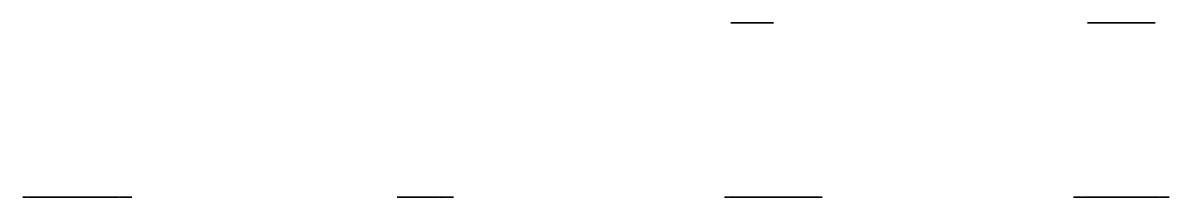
# Model space of a CAD drawing. Header units: millimetres. Extents: x 715 to 2032, y -12 to 188.
import ezdxf

# ---------------------------------------------------------------- set-up
doc = ezdxf.new("R2010")
doc.units = ezdxf.units.MM
doc.header["$LTSCALE"] = 0.15
doc.linetypes.add('ACAD_ISO02W100', pattern=[15, 12, -3])
doc.layers.add('0-Object', color=124, linetype='Continuous', lineweight=30)
doc.layers.add('0-Sketch', color=20, linetype='ACAD_ISO02W100')

msp = doc.modelspace()

# ---------------------------------------------------------------- linework, layer by layer
at = {"layer": '0-Object', "extrusion": (0, -1, 0)}
msp.add_line((1944.4, -11.6, 465.4), (1944.5, -11.6, 465.5), dxfattribs=at)
for points, elevation in [([(1577.5, 483.9), (1528.8, 493.3), (1561.3, 455.8), (1577.5, 408.9)], -188.4), ([(1938.4, 426.5), (1948.1, 482.3), (2016.2, 504.3), (1998.5, 486.6), (1958.5, 465.4), (1949.9, 438), (1949.9, 438)], -188.4), ([(777.5, 443.6), (733.3, 420.6), (756.3, 464.8), (733.3, 509), (777.5, 486.1)], 11.6), ([(1177.5, 408.6), (1161.3, 408.6), (1161.3, 448.6), (1145, 448.6), (1145, 464.8), (1145, 481.1), (1161.3, 481.1), (1161.3, 521.1), (1177.5, 521.1)], 11.6), ([(1577.5, 483.9), (1528.8, 493.3), (1561.3, 455.8), (1577.5, 408.9)], 11.6), ([(1938.4, 426.5), (1948.1, 482.3), (2016.2, 504.3), (1998.5, 486.6), (1958.5, 465.4), (1949.9, 438), (1949.9, 438)], 11.6)]:
    msp.add_lwpolyline(points, close=True, dxfattribs=dict(at, elevation=elevation))
at = {"layer": '0-Sketch', "extrusion": (0, -1, 0)}
for p, q in [((777.5, -11.6, 464.8), (733.3, -11.6, 509)), ((756.3, -11.6, 464.8), (798.8, -11.6, 464.8)), ((1177.5, -11.6, 464.8), (1177.5, -11.6, 521.1)), ((1933.1, -11.6, 421.2), (2021.5, -11.6, 509.6)), ((1977.3, -11.6, 465.4), (1937.5, -11.6, 425.6)), ((1977.3, -11.6, 465.4), (1939.4, -11.6, 487.3))]:
    msp.add_line(p, q, dxfattribs=at)
at = {"layer": '0-Sketch', "extrusion": (0, -1, 0), "elevation": 11.6}
for points in [[(777.5, 443.6), (821.7, 420.6), (798.8, 464.8), (821.7, 509), (777.5, 486.1)], [(1177.5, 408.6), (1193.8, 408.6), (1193.8, 448.6), (1210, 448.6), (1210, 464.8), (1210, 481.1), (1193.8, 481.1), (1193.8, 521.1), (1177.5, 521.1)], [(1577.5, 521.4), (1528.8, 493.3), (1528.8, 437.1), (1577.5, 408.9), (1626.2, 437.1), (1626.2, 493.3)], [(1577.5, 483.9), (1626.2, 493.3), (1593.7, 455.8), (1577.5, 408.9)], [(1938.4, 426.5), (1994.2, 436.2), (2016.2, 504.3), (1998.5, 486.6), (1977.3, 446.7), (1949.9, 438), (1949.9, 438)]]:
    msp.add_lwpolyline(points, close=True, dxfattribs=at)
at = {"layer": '0-Sketch', "extrusion": (0, -1, 0)}
for centre, radius in [((777.5, 464.8, 11.6), 62.5), ((777.5, 464.8, 11.6), 21.2), ((1577.5, 465.2, 11.6), 56.2), ((1577.5, 465.2, 11.6), 18.8), ((1977.3, 465.4, 11.6), 55), ((1977.3, 465.4, 11.6), 38.8), ((1977.3, 465.4, 11.6), 30), ((1977.3, 465.4, 11.6), 18.8)]:
    msp.add_circle(centre, radius, dxfattribs=at)

doc.saveas('drawing.dxf')
